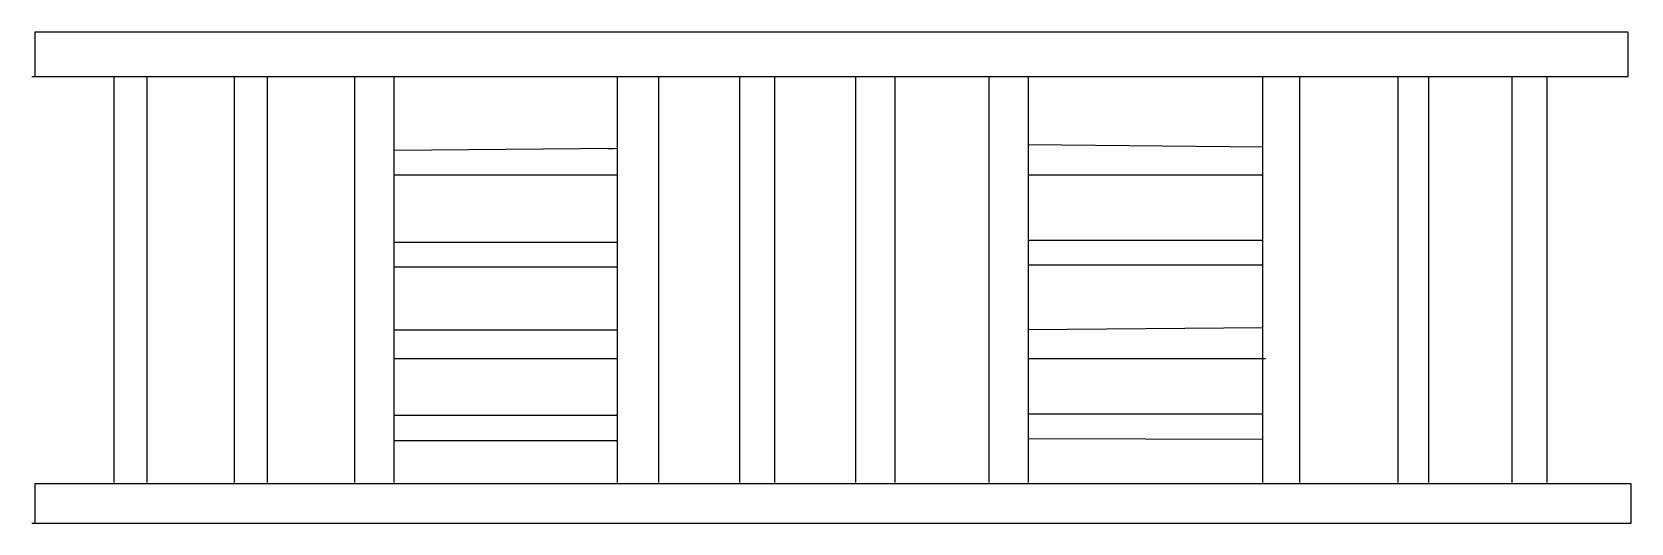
# Model space of a CAD drawing. Header units: millimetres. Extents: x 0 to 2620, y 0 to 804.
import ezdxf

# ---------------------------------------------------------------- set-up
doc = ezdxf.new("R2010")
doc.units = ezdxf.units.MM
doc.styles.get("Standard").update_dxf_attribs({"font": 'SimSun.ttf'})

msp = doc.modelspace()

# ---------------------------------------------------------------- linework, layer by layer
for p, q in [((134.8, 66.5), (134.8, 731.2)), ((188.6, 66.5), (188.6, 731.2)), ((331.9, 66.5), (331.9, 731.2)), ((385.7, 66.5), (385.7, 731.2)), ((529.1, 66.5), (529.1, 731.2)), ((593.6, 66.5), (593.6, 731.2)), ((959.3, 66.5), (959.3, 731.2)), ((1027.4, 66.5), (1027.4, 731.2)), ((1160, 66.5), (1160, 731.2)), ((1217.4, 66.5), (1217.4, 731.2)), ((1350, 66.5), (1350, 731.2)), ((1414.5, 66.5), (1414.5, 731.2)), ((1568.7, 66.5), (1568.7, 731.2)), ((1633.2, 66.5), (1633.2, 731.2)), ((2016.8, 66.5), (2016.8, 731.2)), ((2077.7, 66.5), (2077.7, 731.2)), ((2239, 66.5), (2239, 731.2)), ((2289.2, 66.5), (2289.2, 731.2)), ((2425.4, 66.5), (2425.4, 731.2)), ((2482.8, 66.5), (2482.8, 731.2))]:
    msp.add_line(p, q)
at = {"color": 7}
for p, q in [((959.3, 613.6), (593.6, 610.2)), ((944.3, 613.4), (953.7, 613.4)), ((1633.2, 619.8), (2016.8, 616.4)), ((959.3, 569.7), (593.6, 569.7)), ((2016.8, 569.7), (1633.2, 569.7)), ((593.6, 460.3), (959.3, 460.3)), ((1633.2, 463.4), (2016.8, 463.4)), ((593.6, 419.7), (959.3, 419.7)), ((1633.2, 422.8), (2016.8, 422.8)), ((593.6, 316.5), (959.3, 316.5)), ((2016.8, 319.8), (1633.2, 316.4)), ((593.6, 269.6), (959.3, 269.6)), ((959.3, 175.9), (594.2, 176)), ((1633.2, 179), (2016.8, 179)), ((593.6, 135.2), (959.3, 135.2)), ((1633.2, 138.5), (2016.4, 137.6))]:
    msp.add_line(p, q, dxfattribs=at)
for points in [[(0, 731.2), (2615.8, 731.2), (2615.8, 804.3), (4.6, 804.3), (4.6, 731.2)], [(1633.2, 269.6), (2021.3, 269.6)], [(0, 0), (2620.4, 0), (2620.4, 64), (4.6, 64), (4.6, 0)]]:
    msp.add_lwpolyline(points, dxfattribs=at)

# ---------------------------------------------------------------- texts
at = {"width": 0.8, "flags": 9}
for tag, s in [('YSIZE', '804'), ('XSIZE', '2620')]:
    msp.add_attdef(tag, (1310.2, 0), s, height=0.5, dxfattribs=at)

doc.saveas('drawing.dxf')
